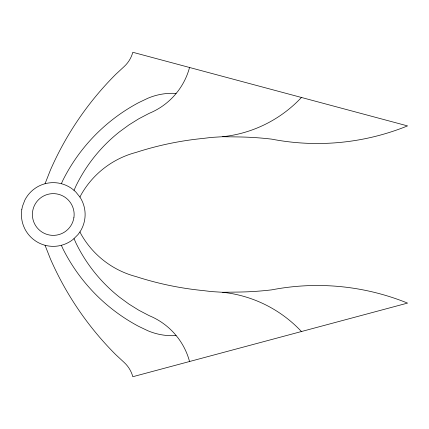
<?xml version="1.0" encoding="UTF-8"?>
<svg xmlns="http://www.w3.org/2000/svg" width="429" height="429" viewBox="0 0 429 429"><rect width="100%" height="100%" fill="white"/><g stroke="black" fill="none" stroke-linecap="round" stroke-linejoin="round"><path stroke-width="0.64" d="M45.045 183.725L50.445 170.013A312.43 312.43 0 0 1 115.75 74.351L124.287 66.431A29.832 29.832 0 0 0 132.808 52.284L407.55 125.901A240.122 240.122 0 0 1 271.809 139.157A317.841 317.841 0 0 0 237.537 136.931L222.662 136.717L211.449 137.414L203.223 138.417A317.841 317.841 0 0 0 136.073 152.408A89.152 89.152 0 0 0 81.322 194.364L79.928 197.077M74.013 190.374L76.04 185.805A156.215 156.215 0 0 1 119.514 131.816L128.915 124.941L138.798 118.779L149.115 113.374A68.806 68.806 0 0 0 174.71 95.168L178.046 91.077A68.806 68.806 0 0 0 189.548 67.487M61.368 183.698L62.918 180.234A178.303 178.303 0 0 1 138.653 102.644L147.898 98.236A62.125 62.125 0 0 1 174.716 93.345L176.094 93.474M176.094 335.526L174.716 335.655A62.125 62.125 0 0 1 147.898 330.764L138.653 326.356A178.303 178.303 0 0 1 62.918 248.766L61.368 245.302M79.928 231.923L81.322 234.636A89.152 89.152 0 0 0 136.073 276.592A317.841 317.841 0 0 0 203.223 290.583L211.449 291.586L222.662 292.283L237.537 292.069A317.841 317.841 0 0 0 271.809 289.843A240.122 240.122 0 0 1 407.55 303.099L132.808 376.716A29.832 29.832 0 0 0 124.287 362.569L115.75 354.649A312.43 312.43 0 0 1 50.445 258.987L45.045 245.275M74.013 238.626L76.04 243.195A156.215 156.215 0 0 0 119.514 297.184L128.915 304.059L138.798 310.221L149.115 315.626A68.806 68.806 0 0 1 174.71 333.832L178.046 337.923A68.806 68.806 0 0 1 189.548 361.513M301.442 97.469A126.298 126.298 0 0 1 222.662 136.717M222.662 292.283A126.298 126.298 0 0 1 301.442 331.531M21.799 209.518L21.45 212.832A31.859 31.859 0 0 0 23.52 225.917L24.877 228.963A31.859 31.859 0 0 0 33.215 239.259L35.913 241.216A31.859 31.859 0 0 0 58.258 245.962L61.508 245.27A31.859 31.859 0 0 0 73.311 239.259L78.019 234.55L79.982 231.848A31.859 31.859 0 0 0 79.982 197.152L75.788 191.972L73.311 189.741A31.859 31.859 0 0 0 61.508 183.73L58.247 183.038A31.859 31.859 0 0 0 35.913 187.784L33.215 189.741A31.859 31.859 0 0 0 24.877 200.037L22.49 206.252L21.799 209.518M73.879 217.766L73.423 219.9A20.871 20.871 0 0 1 40.128 230.722L38.503 229.258A20.871 20.871 0 0 1 38.503 199.742L40.128 198.278A20.871 20.871 0 0 1 73.423 209.1L73.879 211.234A20.871 20.871 0 0 1 73.879 217.766"/></g></svg>
